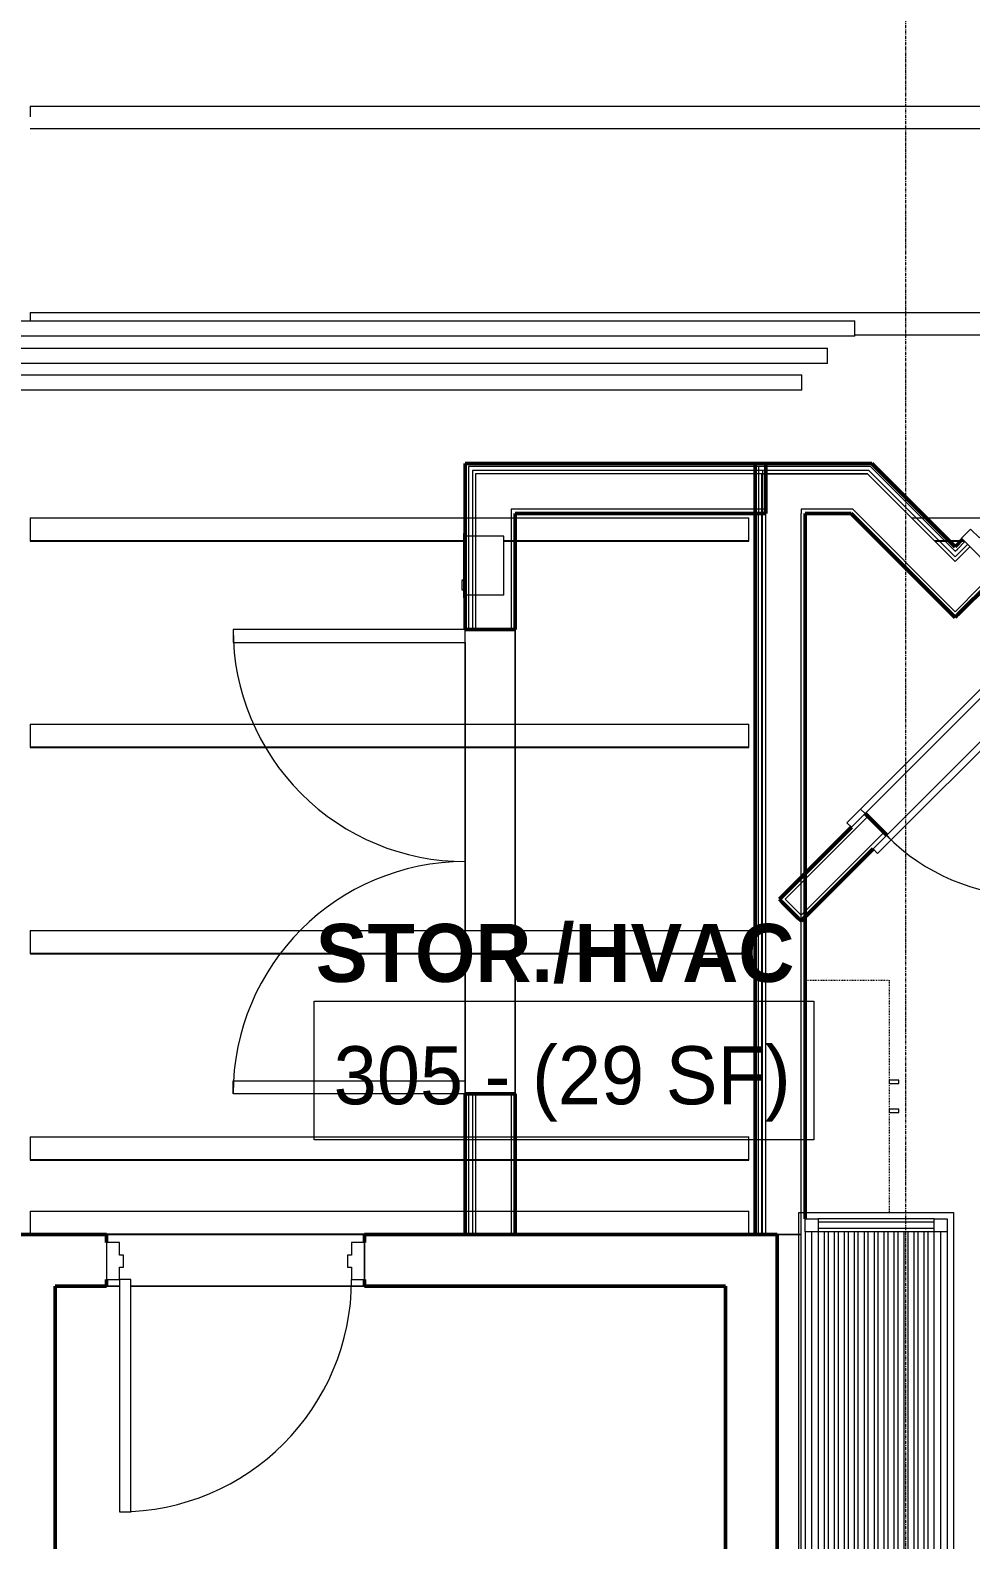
# Model space of a CAD drawing. Header units: inches. Extents: x -4218 to -1830, y 9767 to 12426.
# Drawn here: x -2636.2 to -2490.3, y 10214.2 to 10448.3 of the extents above; entities that cross this region are included whole.
import ezdxf

# ---------------------------------------------------------------- set-up
doc = ezdxf.new("R2010")
doc.units = ezdxf.units.IN
doc.header["$MEASUREMENT"] = 0
doc.linetypes.add('Dash', pattern=[0.25, 0.125, -0.125])
doc.linetypes.add('Grid Line 1_2_', pattern=[0.875, 0.5, -0.125, 0.125, -0.125])
for name, color, linetype, lineweight in [('0-1', 7, 'Continuous', 5), ('0-2', 10, 'Continuous', 9), ('A-AREA-IDEN', 2, 'Continuous', 9), ('A-DETL-MBND', 5, 'Continuous', 9), ('A-DOOR-1', 10, 'Continuous', 9), ('A-DOOR-2', 50, 'Continuous', 20), ('A-DOOR-FRAM-1', 10, 'Continuous', 9), ('A-DOOR-FRAM-3', 50, 'Continuous', 20), ('A-ROOF-1', 132, 'Continuous', 9), ('A-WALL-1', 7, 'Continuous', 50), ('A-WALL-2', 250, 'Continuous', 13), ('A-WALL-3', 10, 'Continuous', 9), ('A-WALL-4', 252, 'Continuous', 9), ('A-WALL-5', 253, 'Continuous', 9), ('E-FIRE-1', 10, 'Continuous', 9), ('E-FIRE-2', 252, 'Continuous', 9), ('E-FIRE-3', 253, 'Continuous', 9), ('I-WALL-1', 7, 'Continuous', 50), ('I-WALL-2', 10, 'Continuous', 9), ('I-WALL-3', 252, 'Continuous', 9), ('I-WALL-4', 253, 'Continuous', 9), ('I-WALL-5', 254, 'Continuous', 9), ('P-PIPE-1', 10, 'Continuous', 9), ('Q-CASE-1', 253, 'Continuous', 9), ('Q-CASE-2', 252, 'Continuous', 9), ('Q-CASE-3', 10, 'Continuous', 9), ('Q-CASE-4', 252, 'Dash', 9), ('Q-CASE-8', 10, 'Dash', 9), ('S-BEAM', 12, 'Continuous', 9), ('S-GRID-1', 1, 'Grid Line 1_2_', 9)]:
    doc.layers.add(name, color=color, linetype=linetype, lineweight=lineweight)
doc.styles.add('Century Gothic', font='ufonts.com_century-gothic.ttf', dxfattribs={"height": 9})
doc.styles.add('Century Gothic_B', font='GOTHICB.TTF', dxfattribs={"height": 9})

# ---------------------------------------------------------------- blocks, each defined once
blk = doc.blocks.new('Bath Vanity - Bath Vanity 72_-3150018-BACKGROUND - RCP - 3RD FLOOR')
at = {"layer": 'Q-CASE-1'}
blk.add_line((36.74, 1), (36.74, 0), dxfattribs=at)
at = {"layer": 'Q-CASE-2'}
for p, q in [((36.74, 4.12), (36.74, 1)), ((-35.26, 0), (-35.26, 1)), ((36.74, 0), (-35.26, 0))]:
    blk.add_line(p, q, dxfattribs=at)
at = {"layer": 'Q-CASE-3'}
for p, q in [((-35.26, 1), (-35.26, 24)), ((-35.26, 24), (36.74, 24)), ((36.74, 24), (36.74, 4.12)), ((-34.26, 21), (-34.26, 23)), ((-34.26, 23), (-32.26, 23)), ((-32.26, 23), (33.74, 23)), ((-32.26, 23), (-32.26, 21)), ((-32.26, 22), (33.74, 22)), ((33.74, 21), (33.74, 23)), ((33.74, 23), (35.74, 23)), ((35.74, 23), (35.74, 21)), ((-34.26, 21), (-34.26, 3)), ((-32.26, 21), (-34.26, 21)), ((-33.76, 21), (-33.76, 3)), ((-32.76, 21), (-32.76, 3)), ((33.74, 21), (-32.26, 21)), ((-32.26, 21), (-32.26, 3)), ((-32.26, 20), (33.74, 20)), ((33.74, 19.45), (-32.26, 19.45)), ((33.74, 21), (33.74, 3)), ((35.74, 21), (33.74, 21)), ((34.24, 21), (34.24, 3)), ((35.24, 21), (35.24, 3)), ((35.74, 21), (35.74, 3)), ((-32.26, 18.45), (33.74, 18.45)), ((33.74, 17.91), (-32.26, 17.91)), ((-32.26, 16.91), (33.74, 16.91)), ((33.74, 16.36), (-32.26, 16.36)), ((-32.26, 15.36), (33.74, 15.36)), ((33.74, 14.82), (-32.26, 14.82)), ((-32.26, 13.82), (33.74, 13.82)), ((33.74, 13.27), (-32.26, 13.27)), ((-32.26, 12.27), (33.74, 12.27)), ((33.74, 11.73), (-32.26, 11.73)), ((-32.26, 10.73), (33.74, 10.73)), ((33.74, 10.18), (-32.26, 10.18)), ((-32.26, 9.18), (33.74, 9.18)), ((33.74, 8.64), (-32.26, 8.64)), ((-32.26, 7.64), (33.74, 7.64)), ((33.74, 7.09), (-32.26, 7.09)), ((-32.26, 6.09), (33.74, 6.09)), ((33.74, 5.55), (-32.26, 5.55)), ((-34.26, 1), (-34.26, 3)), ((-34.26, 3), (-32.26, 3)), ((-32.26, 4.55), (33.74, 4.55)), ((33.74, 4), (-32.26, 4)), ((-32.26, 3), (33.74, 3)), ((-32.26, 3), (-32.26, 1)), ((33.74, 1), (33.74, 3)), ((33.74, 3), (35.74, 3)), ((35.74, 3), (35.74, 1)), ((-32.26, 1), (-34.26, 1)), ((-32.26, 2), (33.74, 2)), ((-32.26, 1), (33.74, 1)), ((35.74, 1), (33.74, 1))]:
    blk.add_line(p, q, dxfattribs=at)
blk = doc.blocks.new('SWING - SINGLE - FLUSH - 2-8 x 6-8 - PASSAGE-3199418-BACKGROUND - RCP - 3RD FLOOR')
at = {"layer": 'A-DOOR-1'}
blk.add_arc((16, -2.38), 32.07, 180, 266.4241, dxfattribs=at)
at = {"layer": 'A-DOOR-2'}
for p, q in [((14, -2.38), (14, -34.38)), ((16, -2.38), (14, -2.38)), ((16, -2.38), (16, -34.38)), ((16, -34.38), (14, -34.38))]:
    blk.add_line(p, q, dxfattribs=at)
at = {"layer": 'A-DOOR-FRAM-1'}
for p, q in [((-16, 3.37), (-19, 3.37)), ((-19, 3.37), (-19, 2.37)), ((-19, 2.37), (-16, 2.37)), ((-16, 3.37), (-16, 2.37)), ((16, 3.37), (-16, 3.37)), ((-16, 2.37), (16, 2.37)), ((19, 3.37), (16, 3.37)), ((16, 3.37), (16, 2.37)), ((16, 2.37), (19, 2.37)), ((19, 3.37), (19, 2.37)), ((-16, -2.38), (-19, -2.38)), ((-19, -3.38), (-19, -2.38)), ((-19, -3.38), (-16, -3.38)), ((-16, -3.38), (-16, -2.38)), ((16, -2.38), (-16, -2.38)), ((-16, -3.38), (16, -3.38)), ((19, -2.38), (16, -2.38)), ((16, -3.38), (16, -2.38)), ((16, -3.38), (19, -3.38)), ((19, -3.38), (19, -2.38))]:
    blk.add_line(p, q, dxfattribs=at)
blk = doc.blocks.new('300 Series Wall Hung Cabinet_326 - 36_-V47-BACKGROUND - RCP - 3RD FLOOR')
at = {"layer": 'Q-CASE-3'}
for p, q in [((-2.01, 14.69), (-2.5, 14.69)), ((-2.5, 14.69), (-2.5, 13.19)), ((-2.01, 13.19), (-2.01, 14.69)), ((2.49, 14.69), (2, 14.69)), ((2, 14.69), (2, 13.19)), ((2.49, 13.19), (2.49, 14.69)), ((-2.5, 13.19), (-2.01, 13.19)), ((2, 13.19), (2.49, 13.19))]:
    blk.add_line(p, q, dxfattribs=at)
at = {"layer": 'Q-CASE-4'}
blk.add_line((18, 0.19), (-18, 0.19), dxfattribs=at)
at = {"layer": 'Q-CASE-8'}
for p, q in [((-18, 0.19), (-18, 13.19)), ((-18, 13.19), (18, 13.19))]:
    blk.add_line(p, q, dxfattribs=at)
blk = doc.blocks.new('CTR - 1st Phase - Unit Layouts_rvt-1-BACKGROUND - RCP - 3RD FLOOR')
at = {"layer": 'A-WALL-1'}
for p, q in [((-2506.67, 10326.85), (-2503.31, 10323.5)), ((-2519.95, 10313.57), (-2508.79, 10324.73)), ((-2505.43, 10321.37), (-2516.59, 10310.22)), ((-2519.51, 10313.13), (-2519.95, 10313.57)), ((-2517.03, 10310.66), (-2519.51, 10313.13)), ((-2516.59, 10310.22), (-2517.03, 10310.66))]:
    blk.add_line(p, q, dxfattribs=at)
at = {"layer": 'A-WALL-2'}
for p, q in [((-2519.06, 10313.57), (-2506.23, 10326.41)), ((-2516.59, 10311.1), (-2503.75, 10323.94)), ((-2516.59, 10311.1), (-2519.06, 10313.57))]:
    blk.add_line(p, q, dxfattribs=at)
at = {"layer": 'A-WALL-3'}
for p, q in [((-2484.04, 10349.48), (-2506.67, 10326.85)), ((-2503.31, 10323.5), (-2480.68, 10346.12))]:
    blk.add_line(p, q, dxfattribs=at)
at = {"layer": 'A-WALL-4'}
blk.add_line((-2503.31, 10323.5), (-2506.67, 10326.85), dxfattribs=at)
at = {"layer": '0-2'}
for name, p, rotation in [('SWING - SINGLE - FLUSH - 2-8 x 6-8 - PASSAGE-3199418-BACKGROUND - RCP - 3RD FLOOR', (-2493.68, 10336.49), 44.99999999993464), ('300 Series Wall Hung Cabinet_326 - 36_-V47-BACKGROUND - RCP - 3RD FLOOR', (-2516.14, 10283), 269.999999999977), ('Bath Vanity - Bath Vanity 72_-3150018-BACKGROUND - RCP - 3RD FLOOR', (-2516.95, 10229.74), 269.9999999999602)]:
    blk.add_blockref(name, p, dxfattribs=dict(at, rotation=rotation))
blk = doc.blocks.new('HOLLOW METAL - UNIT DOOR-2191977-BACKGROUND - RCP - 3RD FLOOR')
at = {"layer": 'A-DOOR-1'}
blk.add_arc((18, -4.125), 36, 180, 270, dxfattribs=at)
at = {"layer": 'A-DOOR-2'}
for p, q in [((16.25, -4.125), (18, -4.125)), ((16.25, -40.125), (16.25, -4.125)), ((18, -4.125), (18, -40.125)), ((18, -40.125), (16.25, -40.125))]:
    blk.add_line(p, q, dxfattribs=at)
at = {"layer": 'A-DOOR-FRAM-3'}
for p, q in [((-20, 3.875), (-18, 3.875)), ((-20, -4.125), (-20, 3.875)), ((-18, 3.875), (-18, 1.9375)), ((18, 3.875), (20, 3.875)), ((18, 1.9375), (18, 3.875)), ((20, 3.875), (20, -4.125)), ((-18, 1.9375), (-17.375, 1.9375)), ((-17.375, 1.9375), (-17.375, -2.1875)), ((17.375, 1.9375), (18, 1.9375)), ((17.375, -2.1875), (17.375, 1.9375)), ((-18, -2.1875), (-18, -4.125)), ((-17.375, -2.1875), (-18, -2.1875)), ((18, -2.1875), (17.375, -2.1875)), ((18, -4.125), (18, -2.1875)), ((-18, -4.125), (-20, -4.125)), ((20, -4.125), (18, -4.125))]:
    blk.add_line(p, q, dxfattribs=at)
blk = doc.blocks.new('HOLLOW METAL - UNIT DOOR-2191978-BACKGROUND - RCP - 3RD FLOOR')
at = {"layer": 'A-DOOR-1'}
blk.add_arc((18, 4.125), 36, 90, 180, dxfattribs=at)
at = {"layer": 'A-DOOR-2'}
for p, q in [((18, 40.125), (16.25, 40.125)), ((16.25, 40.125), (16.25, 4.125)), ((18, 4.125), (18, 40.125)), ((16.25, 4.125), (18, 4.125))]:
    blk.add_line(p, q, dxfattribs=at)
at = {"layer": 'A-DOOR-FRAM-3'}
for p, q in [((-18, 4.125), (-20, 4.125)), ((-20, 4.125), (-20, -3.875)), ((-18, 2.1875), (-18, 4.125)), ((18, 4.125), (18, 2.1875)), ((20, 4.125), (18, 4.125)), ((20, -3.875), (20, 4.125)), ((-17.375, 2.1875), (-18, 2.1875)), ((-17.375, -1.9375), (-17.375, 2.1875)), ((18, 2.1875), (17.375, 2.1875)), ((17.375, 2.1875), (17.375, -1.9375)), ((-18, -3.875), (-18, -1.9375)), ((-18, -1.9375), (-17.375, -1.9375)), ((17.375, -1.9375), (18, -1.9375)), ((18, -1.9375), (18, -3.875)), ((-20, -3.875), (-18, -3.875)), ((18, -3.875), (20, -3.875))]:
    blk.add_line(p, q, dxfattribs=at)
blk = doc.blocks.new('HOLLOW METAL - DOUBLE - 6-0 x 6-8 - 20MIN_-2194249-BACKGROUND - RCP - 3RD FLOOR')
at = {"layer": 'A-DOOR-1'}
for centre, start, end in [((-36, -3.875), 270, 0), ((36, -3.875), 180, 270)]:
    blk.add_arc(centre, 36, start, end, dxfattribs=at)
at = {"layer": 'A-DOOR-2'}
for p, q in [((-34, -3.875), (-36, -3.875)), ((-36, -3.875), (-36, -39.875)), ((-34, -39.875), (-34, -3.875)), ((34, -3.875), (36, -3.875)), ((34, -39.875), (34, -3.875)), ((36, -3.875), (36, -39.875)), ((-36, -39.875), (-34, -39.875)), ((36, -39.875), (34, -39.875))]:
    blk.add_line(p, q, dxfattribs=at)
blk = doc.blocks.new('104416 - Fire Extinguishers - Wall - Class A - Light - 2A-2205461-BACKGROUND - RCP - 3RD FLOOR')
at = {"layer": 'E-FIRE-1'}
for p, q in [((13.19, 4.13), (13.19, 3.87)), ((23.19, 4.13), (13.19, 4.13)), ((23.19, 4.13), (13.19, 4.13)), ((13.19, 3.87), (13.19, 4.13)), ((14.41, 4.13), (14.41, 4.38)), ((15.91, 4.38), (14.44, 4.38)), ((14.44, 4.38), (14.44, 4.13)), ((15.91, 4.13), (15.91, 4.38)), ((15.94, 4.13), (15.94, 4.38)), ((23.19, 3.87), (23.19, 4.13)), ((23.19, 3.87), (23.19, 4.13))]:
    blk.add_line(p, q, dxfattribs=at)
at = {"layer": 'E-FIRE-2'}
for p, q in [((13.19, 3.87), (23.19, 3.87)), ((13.63, -2.12), (13.63, 3.87)), ((22.75, -2.12), (22.75, 3.87)), ((13.63, -2.12), (22.75, -2.12))]:
    blk.add_line(p, q, dxfattribs=at)
at = {"layer": 'E-FIRE-3'}
blk.add_line((22.75, 3.87), (13.63, 3.87), dxfattribs=at)
blk = doc.blocks.new('CTR - 1st Phase - Common Walls_rvt-1-BACKGROUND - RCP - 3RD FLOOR')
at = {"layer": 'A-WALL-1'}
blk.add_line((-2520.32, 10013.63), (-2520.32, 10261.59), dxfattribs=at)
at = {"layer": 'A-WALL-2'}
for p, q in [((-2568.2, 10380.66), (-2568.2, 10380.04)), ((-2522.07, 10380.66), (-2568.2, 10380.66)), ((-2568.2, 10380.04), (-2568.2, 10373.41)), ((-2567.57, 10380.04), (-2567.57, 10379.54)), ((-2522.07, 10380.04), (-2567.57, 10380.04)), ((-2523.2, 10380.66), (-2523.2, 10380.04)), ((-2516.08, 10380.66), (-2523.2, 10380.66)), ((-2523.2, 10380.04), (-2523.2, 10373.41)), ((-2522.57, 10380.04), (-2522.57, 10379.54)), ((-2515.45, 10380.04), (-2522.57, 10380.04)), ((-2506.71, 10380.66), (-2516.08, 10380.66)), ((-2506.79, 10380.04), (-2515.45, 10380.04)), ((-2506.09, 10380.04), (-2506.79, 10380.04)), ((-2505.83, 10380.66), (-2506.71, 10380.66)), ((-2492.69, 10366.65), (-2506.09, 10380.04)), ((-2492.69, 10367.53), (-2505.83, 10380.66)), ((-2567.57, 10379.54), (-2567.57, 10373.41)), ((-2567.07, 10379.54), (-2567.07, 10374.04)), ((-2522.07, 10379.54), (-2567.07, 10379.54)), ((-2522.57, 10379.54), (-2522.57, 10373.41)), ((-2522.07, 10379.54), (-2522.07, 10374.04)), ((-2514.95, 10379.54), (-2522.07, 10379.54)), ((-2514.07, 10379.54), (-2514.95, 10379.54)), ((-2506.29, 10379.54), (-2514.07, 10379.54)), ((-2492.69, 10365.94), (-2506.29, 10379.54)), ((-2568.2, 10373.41), (-2568.2, 10355.41)), ((-2567.57, 10373.41), (-2567.57, 10355.41)), ((-2567.07, 10374.04), (-2567.07, 10373.41)), ((-2567.07, 10373.41), (-2567.07, 10355.41)), ((-2561.57, 10374.04), (-2561.57, 10373.41)), ((-2522.07, 10374.04), (-2561.57, 10374.04)), ((-2561.57, 10373.41), (-2561.57, 10355.41)), ((-2523.2, 10261.59), (-2523.2, 10373.41)), ((-2522.57, 10261.59), (-2522.57, 10373.41)), ((-2522.07, 10374.04), (-2522.07, 10373.41)), ((-2522.07, 10261.59), (-2522.07, 10373.41)), ((-2516.57, 10374.04), (-2516.57, 10373.41)), ((-2509.45, 10374.04), (-2516.57, 10374.04)), ((-2516.57, 10261.59), (-2516.57, 10373.41)), ((-2508.57, 10374.04), (-2509.45, 10374.04)), ((-2492.69, 10358.16), (-2508.57, 10374.04)), ((-2491.19, 10369.03), (-2492.34, 10367.88)), ((-2490.75, 10368.59), (-2491.9, 10367.44)), ((-2490.39, 10368.24), (-2491.54, 10367.09)), ((-2492.69, 10367.53), (-2492.34, 10367.88)), ((-2492.69, 10366.65), (-2492.25, 10367.09)), ((-2492.69, 10365.94), (-2492.34, 10366.29)), ((-2492.34, 10366.29), (-2491.54, 10367.09)), ((-2492.25, 10367.09), (-2491.9, 10367.44)), ((-2492.69, 10358.16), (-2488.8, 10362.05)), ((-2568.2, 10283.41), (-2568.2, 10261.59)), ((-2567.57, 10283.41), (-2567.57, 10261.59)), ((-2567.07, 10283.41), (-2567.07, 10261.59)), ((-2561.57, 10283.41), (-2561.57, 10261.59)), ((-2520.07, 10261.59), (-2520.32, 10261.59)), ((-2520.32, 10261.59), (-2520.07, 10261.59)), ((-2516.57, 10261.59), (-2520.07, 10261.59)), ((-2520.07, 10013.63), (-2520.07, 10261.59)), ((-2520.07, 10261.59), (-2516.57, 10261.59)), ((-2516.57, 10013.63), (-2516.57, 10261.59))]:
    blk.add_line(p, q, dxfattribs=at)
at = {"layer": 'I-WALL-1'}
for p, q in [((-2568.7, 10381.16), (-2522.07, 10381.16)), ((-2568.7, 10380.66), (-2568.7, 10381.16)), ((-2568.7, 10373.41), (-2568.7, 10380.66)), ((-2523.7, 10381.16), (-2516.58, 10381.16)), ((-2523.7, 10380.66), (-2523.7, 10381.16)), ((-2523.7, 10373.41), (-2523.7, 10380.66)), ((-2522.07, 10381.16), (-2522.07, 10373.41)), ((-2516.58, 10381.16), (-2506.33, 10381.16)), ((-2506.33, 10381.16), (-2505.62, 10381.16)), ((-2505.62, 10381.16), (-2492.69, 10368.24)), ((-2568.7, 10355.41), (-2568.7, 10373.41)), ((-2560.95, 10373.41), (-2560.95, 10355.41)), ((-2522.07, 10373.41), (-2560.95, 10373.41)), ((-2523.7, 10261.59), (-2523.7, 10373.41)), ((-2515.95, 10373.41), (-2515.95, 10264)), ((-2508.83, 10373.41), (-2515.95, 10373.41)), ((-2492.69, 10357.28), (-2508.83, 10373.41)), ((-2492.69, 10368.24), (-2491.54, 10369.39)), ((-2487.21, 10362.76), (-2492.25, 10357.72)), ((-2492.25, 10357.72), (-2492.69, 10357.28)), ((-2560.95, 10355.41), (-2568.7, 10355.41)), ((-2568.7, 10261.59), (-2568.7, 10283.41)), ((-2568.7, 10283.41), (-2560.95, 10283.41)), ((-2560.95, 10283.41), (-2560.95, 10261.59)), ((-2560.95, 10261.59), (-2568.7, 10261.59)), ((-2520.32, 10261.59), (-2523.7, 10261.59))]:
    blk.add_line(p, q, dxfattribs=at)
at = {"layer": 'I-WALL-2'}
for p, q in [((-2560.95, 10283.41), (-2560.95, 10355.41)), ((-2568.7, 10353.41), (-2568.7, 10285.41))]:
    blk.add_line(p, q, dxfattribs=at)
at = {"layer": 'I-WALL-3'}
for p, q in [((-2568.7, 10381.16), (-2523.7, 10381.16)), ((-2568.7, 10381.16), (-2568.7, 10373.41)), ((-2522.07, 10381.16), (-2516.58, 10381.16)), ((-2505.62, 10381.16), (-2516.58, 10381.16)), ((-2505.62, 10381.16), (-2492.69, 10368.24)), ((-2568.7, 10370.29), (-2568.7, 10373.41)), ((-2560.95, 10373.41), (-2560.95, 10261.59)), ((-2523.7, 10373.41), (-2560.95, 10373.41)), ((-2523.7, 10261.59), (-2523.7, 10373.41)), ((-2492.69, 10368.24), (-2491.54, 10369.39)), ((-2568.7, 10355.41), (-2568.7, 10360.29)), ((-2568.7, 10355.41), (-2560.95, 10355.41)), ((-2568.7, 10285.41), (-2568.7, 10353.41)), ((-2568.7, 10261.59), (-2568.7, 10283.41)), ((-2568.7, 10283.41), (-2560.95, 10283.41))]:
    blk.add_line(p, q, dxfattribs=at)
at = {"layer": 'I-WALL-4'}
for p, q in [((-2523.7, 10381.16), (-2522.07, 10381.16)), ((-2523.7, 10381.16), (-2522.07, 10381.16)), ((-2523.7, 10381.15), (-2523.7, 10380.66)), ((-2523.7, 10380.64), (-2523.7, 10380.04)), ((-2523.7, 10380.02), (-2523.7, 10374.04)), ((-2522.07, 10379.54), (-2522.07, 10381.16)), ((-2523.7, 10374.01), (-2523.7, 10373.41)), ((-2568.7, 10369.85), (-2568.7, 10370.29)), ((-2568.7, 10360.29), (-2568.7, 10360.73)), ((-2568.7, 10353.41), (-2568.7, 10355.41)), ((-2568.7, 10283.41), (-2568.7, 10285.41))]:
    blk.add_line(p, q, dxfattribs=at)
at = {"layer": 'I-WALL-5'}
blk.add_line((-2522.7, 10373.41), (-2523.7, 10373.41), dxfattribs=at)
at = {"layer": 'P-PIPE-1'}
for p, q in [((-2721.68, 10403.25), (-2508.23, 10403.25)), ((-2508.23, 10402.06), (-2508.23, 10403.25)), ((-2508.23, 10400.87), (-2721.68, 10400.87)), ((-2508.23, 10400.87), (-2508.23, 10402.06)), ((-2721.68, 10399.01), (-2512.47, 10399.01)), ((-2512.47, 10397.82), (-2512.47, 10399.01)), ((-2512.47, 10396.63), (-2721.68, 10396.63)), ((-2512.47, 10396.63), (-2512.47, 10397.82)), ((-2721.68, 10394.88), (-2516.47, 10394.88)), ((-2516.47, 10393.69), (-2516.47, 10394.88)), ((-2516.47, 10392.5), (-2721.68, 10392.5)), ((-2516.47, 10392.5), (-2516.47, 10393.69))]:
    blk.add_line(p, q, dxfattribs=at)
at = {"layer": '0-2'}
for name, p, rotation in [('HOLLOW METAL - UNIT DOOR-2191977-BACKGROUND - RCP - 3RD FLOOR', (-2474.13, 10451.32), 134.9999999999909), ('HOLLOW METAL - UNIT DOOR-2191978-BACKGROUND - RCP - 3RD FLOOR', (-2474.84, 10380.96), 224.9999999999973), ('104416 - Fire Extinguishers - Wall - Class A - Light - 2A-2205461-BACKGROUND - RCP - 3RD FLOOR', (-2564.82, 10347.1), 90.00000000000037), ('HOLLOW METAL - DOUBLE - 6-0 x 6-8 - 20MIN_-2194249-BACKGROUND - RCP - 3RD FLOOR', (-2564.82, 10319.41), 270.0000000000003)]:
    blk.add_blockref(name, p, dxfattribs=dict(at, rotation=rotation))
blk = doc.blocks.new('HOLLOW METAL - STAIR DOOR 3-0 x 6-8-2453426-BACKGROUND - RCP - 3RD FLOOR')
at = {"layer": 'A-DOOR-1'}
blk.add_arc((18, 3.25), 36, 90, 180, dxfattribs=at)
at = {"layer": 'A-DOOR-2'}
for p, q in [((18, 39.25), (16.25, 39.25)), ((16.25, 39.25), (16.25, 3.25)), ((18, 3.25), (18, 39.25)), ((16.25, 3.25), (18, 3.25))]:
    blk.add_line(p, q, dxfattribs=at)
at = {"layer": 'A-DOOR-FRAM-3'}
for p, q in [((-18, 3.25), (-20, 3.25)), ((-20, 3.25), (-20, -2.5)), ((-18, 1.3125), (-18, 3.25)), ((18, 3.25), (18, 1.3125)), ((20, 3.25), (18, 3.25)), ((20, -2.5), (20, 3.25)), ((-17.375, 1.3125), (-18, 1.3125)), ((-17.375, -0.5625), (-17.375, 1.3125)), ((18, 1.3125), (17.375, 1.3125)), ((17.375, 1.3125), (17.375, -0.5625)), ((-18, -2.5), (-18, -0.5625)), ((-18, -0.5625), (-17.375, -0.5625)), ((17.375, -0.5625), (18, -0.5625)), ((18, -0.5625), (18, -2.5)), ((-20, -2.5), (-18, -2.5)), ((18, -2.5), (20, -2.5))]:
    blk.add_line(p, q, dxfattribs=at)
blk = doc.blocks.new('CTR - 1st Phase -Stairs _ Elevators_rvt-1-BACKGROUND - RCP - 3RD FLOOR')
at = {"layer": 'A-WALL-1'}
for p, q in [((-2640.32, 10261.59), (-2624.32, 10261.59)), ((-2624.32, 10261.59), (-2624.32, 10260.34)), ((-2584.32, 10261.59), (-2520.32, 10261.59)), ((-2584.32, 10260.34), (-2584.32, 10261.59)), ((-2520.32, 10261.59), (-2520.32, 10253.59)), ((-2624.32, 10253.59), (-2632.32, 10253.59)), ((-2632.32, 10253.59), (-2632.32, 10175.34)), ((-2624.32, 10254.59), (-2624.32, 10253.59)), ((-2584.32, 10253.59), (-2584.32, 10254.59)), ((-2528.32, 10253.59), (-2584.32, 10253.59)), ((-2528.32, 10021.59), (-2528.32, 10253.59)), ((-2520.32, 10253.59), (-2520.32, 10021.59))]:
    blk.add_line(p, q, dxfattribs=at)
at = {"layer": 'A-WALL-3'}
for p, q in [((-2584.32, 10261.59), (-2624.32, 10261.59)), ((-2624.32, 10253.59), (-2622.32, 10253.59)), ((-2620.57, 10253.59), (-2584.32, 10253.59))]:
    blk.add_line(p, q, dxfattribs=at)
at = {"layer": 'A-WALL-4'}
for p, q in [((-2636.95, 10261.59), (-2568.7, 10261.59)), ((-2624.32, 10261.59), (-2624.32, 10260.34)), ((-2584.32, 10261.59), (-2584.32, 10260.34)), ((-2560.95, 10261.59), (-2523.7, 10261.59)), ((-2622.32, 10253.59), (-2632.32, 10253.59)), ((-2632.32, 10253.59), (-2632.32, 10175.34)), ((-2624.32, 10254.59), (-2624.32, 10253.59)), ((-2528.32, 10253.59), (-2620.57, 10253.59)), ((-2584.32, 10254.59), (-2584.32, 10253.59)), ((-2528.32, 10021.59), (-2528.32, 10253.59))]:
    blk.add_line(p, q, dxfattribs=at)
at = {"layer": 'A-WALL-5'}
for p, q in [((-2568.7, 10261.59), (-2560.95, 10261.59)), ((-2523.7, 10261.59), (-2520.32, 10261.59)), ((-2520.32, 10253.59), (-2520.32, 10261.59)), ((-2624.32, 10260.34), (-2624.32, 10254.59)), ((-2584.32, 10260.34), (-2584.32, 10254.59)), ((-2520.32, 10253.59), (-2520.32, 10021.59))]:
    blk.add_line(p, q, dxfattribs=at)
at = {"layer": '0-2', "rotation": 180}
blk.add_blockref('HOLLOW METAL - STAIR DOOR 3-0 x 6-8-2453426-BACKGROUND - RCP - 3RD FLOOR', (-2604.32, 10257.84), dxfattribs=at)
blk = doc.blocks.new('Dimension Lumber - LVL - 3_5X5_5-2690771-BACKGROUND - RCP - 3RD FLOOR')
at = {"layer": 'A-DETL-MBND'}
for p, q in [((-2636.17, 10436.57), (-2636.17, 10434.88)), ((-2636.17, 10436.57), (-2464.5, 10436.57)), ((-2464.5, 10436.57), (-2463.62, 10436.57)), ((-2636.17, 10433.07), (-2461, 10433.07)), ((-2461, 10433.07), (-2460.16, 10433.07))]:
    blk.add_line(p, q, dxfattribs=at)
blk = doc.blocks.new('Dimension Lumber - LVL - 3_5X5_5-2690772-BACKGROUND - RCP - 3RD FLOOR')
at = {"layer": 'A-DETL-MBND'}
for p, q in [((-2636.17, 10404.57), (-2636.17, 10403.24)), ((-2636.17, 10404.57), (-2456.35, 10404.57)), ((-2456.35, 10404.57), (-2454.06, 10404.57)), ((-2508.23, 10401.07), (-2459.85, 10401.07)), ((-2459.85, 10401.07), (-2457.56, 10401.07))]:
    blk.add_line(p, q, dxfattribs=at)
blk = doc.blocks.new('Dimension Lumber - LVL - 3_5X5_5-2690766-BACKGROUND - RCP - 3RD FLOOR')
at = {"layer": 'A-DETL-MBND'}
for p, q in [((-2636.17, 10308.71), (-2636.17, 10305.21)), ((-2636.17, 10308.71), (-2568.7, 10308.71)), ((-2568.7, 10308.71), (-2560.95, 10308.71)), ((-2560.95, 10308.71), (-2524.7, 10308.71)), ((-2524.7, 10305.21), (-2524.7, 10308.71)), ((-2636.17, 10305.21), (-2636.17, 10305.1)), ((-2636.17, 10305.21), (-2568.7, 10305.21)), ((-2636.17, 10305.1), (-2568.7, 10305.1)), ((-2568.7, 10305.21), (-2560.95, 10305.21)), ((-2568.7, 10305.1), (-2560.95, 10305.1)), ((-2560.95, 10305.21), (-2524.7, 10305.21)), ((-2560.95, 10305.1), (-2524.7, 10305.1)), ((-2524.7, 10305.1), (-2524.7, 10305.21))]:
    blk.add_line(p, q, dxfattribs=at)
blk = doc.blocks.new('Dimension Lumber - LVL - 3_5X5_5-V200-BACKGROUND - RCP - 3RD FLOOR')
at = {"layer": 'A-DETL-MBND'}
for p, q in [((-2636.17, 10372.7), (-2636.17, 10369.2)), ((-2636.17, 10372.7), (-2568.7, 10372.7)), ((-2568.68, 10372.7), (-2568.2, 10372.7)), ((-2568.17, 10372.7), (-2567.57, 10372.7)), ((-2567.55, 10372.7), (-2561.57, 10372.7)), ((-2561.55, 10372.7), (-2560.95, 10372.7)), ((-2560.95, 10372.7), (-2524.7, 10372.7)), ((-2524.7, 10369.2), (-2524.7, 10372.7)), ((-2636.17, 10369.2), (-2636.17, 10369.08)), ((-2636.17, 10369.2), (-2568.95, 10369.2)), ((-2636.17, 10369.08), (-2568.95, 10369.08)), ((-2562.7, 10369.2), (-2560.95, 10369.2)), ((-2562.7, 10369.08), (-2560.95, 10369.08)), ((-2560.95, 10369.2), (-2524.7, 10369.2)), ((-2560.95, 10369.08), (-2524.7, 10369.08)), ((-2524.7, 10369.08), (-2524.7, 10369.2))]:
    blk.add_line(p, q, dxfattribs=at)
blk = doc.blocks.new('Dimension Lumber - LVL - 3_5X5_5-V201-BACKGROUND - RCP - 3RD FLOOR')
at = {"layer": 'A-DETL-MBND'}
for p, q in [((-2499.45, 10372.7), (-2497.15, 10372.7)), ((-2497.15, 10372.7), (-2488.23, 10372.7)), ((-2488.23, 10372.7), (-2485.93, 10372.7)), ((-2495.95, 10369.2), (-2493.65, 10369.2)), ((-2495.84, 10369.08), (-2493.54, 10369.08)), ((-2493.65, 10369.2), (-2491.73, 10369.2)), ((-2493.54, 10369.08), (-2491.85, 10369.08)), ((-2491.85, 10369.08), (-2491.24, 10369.08)), ((-2491.73, 10369.2), (-2491.35, 10369.2))]:
    blk.add_line(p, q, dxfattribs=at)
blk = doc.blocks.new('Dimension Lumber - LVL - 3_5X5_5-V203-BACKGROUND - RCP - 3RD FLOOR')
at = {"layer": 'S-BEAM'}
for p, q in [((-2636.17, 10265.2), (-2636.17, 10261.7)), ((-2636.17, 10265.2), (-2568.7, 10265.2)), ((-2568.7, 10265.2), (-2560.95, 10265.2)), ((-2560.95, 10265.2), (-2524.7, 10265.2)), ((-2524.7, 10261.7), (-2524.7, 10265.2)), ((-2636.17, 10261.7), (-2636.17, 10261.59)), ((-2636.17, 10261.7), (-2568.7, 10261.7)), ((-2568.7, 10261.7), (-2568.2, 10261.7)), ((-2568.2, 10261.7), (-2567.58, 10261.7)), ((-2567.57, 10261.7), (-2567.07, 10261.7)), ((-2567.04, 10261.7), (-2561.57, 10261.7)), ((-2561.57, 10261.7), (-2560.95, 10261.7)), ((-2560.95, 10261.7), (-2524.7, 10261.7)), ((-2524.7, 10261.59), (-2524.7, 10261.7))]:
    blk.add_line(p, q, dxfattribs=at)

msp = doc.modelspace()

# ---------------------------------------------------------------- linework, layer by layer
at = {"layer": 'A-AREA-IDEN', "flags": 128}
msp.add_lwpolyline([(-2592.1, 10297.78), (-2514.59, 10297.78), (-2514.59, 10276.29), (-2592.1, 10276.29)], close=True, dxfattribs=at)
at = {"layer": 'A-ROOF-1'}
for p, q in [((-2522.7, 10374.04), (-2522.7, 10379.54)), ((-2522.7, 10379.54), (-2506.29, 10379.54)), ((-2506.29, 10379.54), (-2492.69, 10365.94)), ((-2522.7, 10261.59), (-2522.7, 10374.03)), ((-2492.69, 10365.94), (-2490.39, 10368.24)), ((-2639.95, 10261.59), (-2522.7, 10261.59))]:
    msp.add_line(p, q, dxfattribs=at)
at = {"layer": 'S-GRID-1'}
msp.add_line((-2500.32, 9836.18), (-2500.32, 12376.81), dxfattribs=at)

# ---------------------------------------------------------------- block references
at = {"layer": '0-1'}
for name in ['CTR - 1st Phase - Unit Layouts_rvt-1-BACKGROUND - RCP - 3RD FLOOR', 'CTR - 1st Phase - Common Walls_rvt-1-BACKGROUND - RCP - 3RD FLOOR', 'CTR - 1st Phase -Stairs _ Elevators_rvt-1-BACKGROUND - RCP - 3RD FLOOR']:
    msp.add_blockref(name, (0, 0), dxfattribs=at)
at = {"layer": 'S-BEAM'}
for name, p in [('Dimension Lumber - LVL - 3_5X5_5-2690771-BACKGROUND - RCP - 3RD FLOOR', (0, 0)), ('Dimension Lumber - LVL - 3_5X5_5-2690772-BACKGROUND - RCP - 3RD FLOOR', (0, 0)), ('Dimension Lumber - LVL - 3_5X5_5-V200-BACKGROUND - RCP - 3RD FLOOR', (0, 0)), ('Dimension Lumber - LVL - 3_5X5_5-V201-BACKGROUND - RCP - 3RD FLOOR', (0, 0)), ('Dimension Lumber - LVL - 3_5X5_5-2690766-BACKGROUND - RCP - 3RD FLOOR', (0, 31.99)), ('Dimension Lumber - LVL - 3_5X5_5-2690766-BACKGROUND - RCP - 3RD FLOOR', (0, 0)), ('Dimension Lumber - LVL - 3_5X5_5-2690766-BACKGROUND - RCP - 3RD FLOOR', (0, -31.99)), ('Dimension Lumber - LVL - 3_5X5_5-V203-BACKGROUND - RCP - 3RD FLOOR', (0, 0))]:
    msp.add_blockref(name, p, dxfattribs=at)

# ---------------------------------------------------------------- texts
at = {"layer": 'A-AREA-IDEN', "char_height": 9, "attachment_point": 1}
for s, insert, width, style in [('STOR./HVAC', (-2591.86, 10309.75), 93.021, 'Century Gothic_B'), ('305 - (29 SF)', (-2589.1, 10290.78), 86.355, 'Century Gothic')]:
    msp.add_mtext(s, dxfattribs=dict(at, insert=insert, width=width, style=style))

doc.saveas('drawing.dxf')
